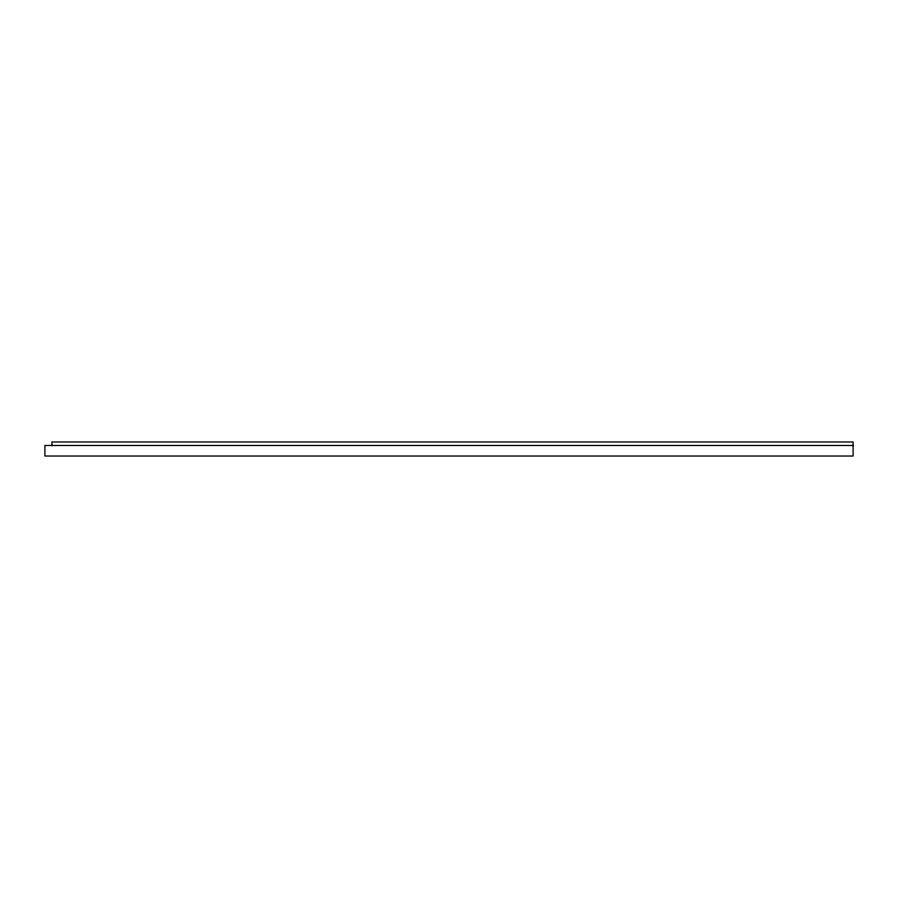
<?xml version="1.0" encoding="UTF-8"?>
<svg xmlns="http://www.w3.org/2000/svg" width="898" height="898" viewBox="0 0 898 898"><rect width="100%" height="100%" fill="white"/><g stroke="black" fill="none" stroke-linecap="round" stroke-linejoin="round"><path stroke-width="1.35" d="M853.1 445.487L44.9 445.487L44.9 456.027L853.1 456.027L853.1 441.973L51.927 441.973L51.927 445.801"/></g></svg>
